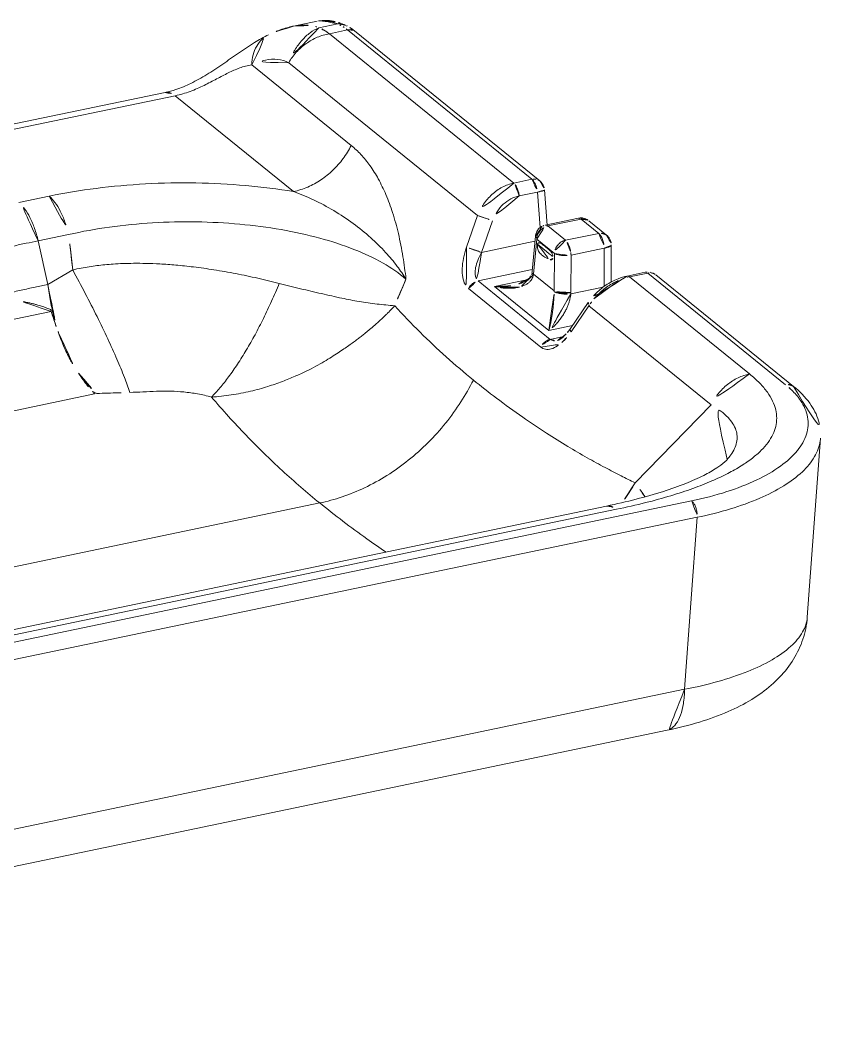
# Model space of a CAD drawing. Extents: x 16296665491 to 16296671741, y -37409618531 to -37409613952.
# Drawn here: x 16296667010.6 to 16296667332.5, y -37409615450.3 to -37409615047.2 of the extents above; entities that cross this region are included whole.
import ezdxf

# ---------------------------------------------------------------- set-up
doc = ezdxf.new("R2010")
doc.units = 0
doc.header["$LTSCALE"] = 10
doc.header["$MEASUREMENT"] = 0
doc.layers.get('0').update_dxf_attribs({"linetype": 'CONTINUOUS'})

msp = doc.modelspace()

# ---------------------------------------------------------------- linework, layer by layer
at = {"color": 7, "linetype": 'Continuous', "lineweight": 0}
for p, q in [((16296667120.49445, -37409615049.631844), (16296667129.93284, -37409615047.665466)), ((16296667219.487471, -37409615111.885277), (16296667144.9606, -37409615051.534607)), ((16296667068.94632, -37409615076.29409), (16296666976.77236, -37409615095.497383)), ((16296667221.32666, -37409615115.394234), (16296667222.398781, -37409615129.580803)), ((16296667235.04357, -37409615126.847076), (16296667221.650551, -37409615129.637337)), ((16296667246.315559, -37409615133.610237), (16296667239.209961, -37409615127.856247)), ((16296667216.390989, -37409615148.133629), (16296667217.691589, -37409615134.071747)), ((16296667248.168909, -37409615137.516327), (16296667248.107849, -37409615152.514557)), ((16296667261.871651, -37409615148.572029), (16296667254.55764, -37409615150.09581)), ((16296667321.458031, -37409615194.459419), (16296667266.03804, -37409615149.581192)), ((16296667238.969641, -37409615160.699333), (16296667231.77037, -37409615171.205261)), ((16296667326.995899, -37409615287.148232), (16296667332.296009, -37409615215.299217)), ((16296666729.38418, -37409615350.226067), (16296667246.32869, -37409615242.527199)), ((16296667270.593639, -37409615332.671883), (16296666706.07543, -37409615450.282143))]:
    msp.add_line(p, q, dxfattribs=at)
at = {"color": 9, "linetype": 'Continuous', "lineweight": 0}
for p, q in [((16296667130.718201, -37409615050.276787), (16296667138.238541, -37409615048.710022)), ((16296667141.63785, -37409615049.399521), (16296667141.60759, -37409615049.384583)), ((16296667110.462561, -37409615053.106659), (16296667110.478649, -37409615053.098877)), ((16296667134.877859, -37409615052.70076), (16296667142.19187, -37409615051.176979)), ((16296667209.00839, -37409615112.730476), (16296667134.877859, -37409615052.70076)), ((16296667142.19187, -37409615051.176979), (16296667216.322399, -37409615111.206703)), ((16296667144.964479, -37409615051.537758), (16296667144.96801, -37409615051.540627)), ((16296667143.67079, -37409615097.59597), (16296667103.66728, -37409615065.201538)), ((16296667118.556089, -37409615064.341972), (16296667194.467939, -37409615125.814171)), ((16296666980.777599, -37409615096.819656), (16296667072.951731, -37409615077.616341)), ((16296667068.94272, -37409615076.294838), (16296667068.94445, -37409615076.294479)), ((16296667072.951731, -37409615077.616341), (16296667120.50861, -37409615116.127136)), ((16296667216.322399, -37409615111.206703), (16296667209.00839, -37409615112.730476)), ((16296667219.487471, -37409615111.885277), (16296667219.487391, -37409615111.885223)), ((16296667022.274111, -37409615117.980713), (16296667010.0534, -37409615120.526733)), ((16296667211.189039, -37409615117.868233), (16296667218.50305, -37409615116.344452)), ((16296667219.58111, -37409615130.609627), (16296667218.50305, -37409615116.344452)), ((16296667190.005501, -37409615138.536331), (16296667194.467939, -37409615125.814171)), ((16296667200.509121, -37409615127.863541), (16296667196.046459, -37409615140.586182)), ((16296667222.651871, -37409615129.967918), (16296667236.04488, -37409615127.17765)), ((16296667229.75746, -37409615135.721909), (16296667222.651871, -37409615129.967918)), ((16296667236.04488, -37409615127.17765), (16296667243.15048, -37409615132.931648)), ((16296667017.86171, -37409615135.948502), (16296667030.079861, -37409615133.403008)), ((16296667243.15048, -37409615132.931648), (16296667229.75746, -37409615135.721909)), ((16296667017.86171, -37409615135.948502), (16296667021.71789, -37409615153.5158)), ((16296667217.50251, -37409615136.116089), (16296667196.046459, -37409615140.586182)), ((16296667218.207069, -37409615135.22303), (16296667216.906469, -37409615149.284912)), ((16296667218.207069, -37409615135.22303), (16296667225.31266, -37409615140.977028)), ((16296667225.25132, -37409615156.042442), (16296667225.31266, -37409615140.977028)), ((16296667232.00918, -37409615141.698189), (16296667231.94784, -37409615156.763603)), ((16296667232.00918, -37409615141.698189), (16296667245.402201, -37409615138.907921)), ((16296667245.33971, -37409615154.254189), (16296667245.402201, -37409615138.907921)), ((16296667021.71789, -37409615153.5158), (16296667031.73115, -37409615147.659187)), ((16296667194.67123, -37409615152.055946), (16296667216.44783, -37409615147.519073)), ((16296667216.390881, -37409615148.134758), (16296667216.3909, -37409615148.134598)), ((16296667225.25132, -37409615156.042442), (16296667216.906469, -37409615149.284912)), ((16296667254.558821, -37409615150.095573), (16296667254.558149, -37409615150.095703)), ((16296667255.55895, -37409615150.426376), (16296667262.872959, -37409615148.902603)), ((16296667262.872959, -37409615148.902603), (16296667318.28479, -37409615193.774223)), ((16296667223.68074, -37409615175.547401), (16296667194.67123, -37409615152.055946)), ((16296667214.277399, -37409615151.643898), (16296667201.291809, -37409615154.349281)), ((16296667209.28475, -37409615153.762413), (16296667209.305901, -37409615153.758003)), ((16296667303.748659, -37409615189.449631), (16296667255.55895, -37409615150.426376)), ((16296667190.81105, -37409615155.144707), (16296667219.81971, -37409615178.63546)), ((16296667201.291809, -37409615154.349281), (16296667223.086821, -37409615171.998543)), ((16296667244.917839, -37409615154.560066), (16296667231.937599, -37409615157.264343)), ((16296667239.215139, -37409615162.049751), (16296667232.015881, -37409615172.555672)), ((16296667238.97051, -37409615160.698059), (16296667238.96965, -37409615160.699318)), ((16296667239.215139, -37409615162.049751), (16296667288.30574, -37409615201.802544)), ((16296667023.080059, -37409615164.296928), (16296666823.751089, -37409615205.820938)), ((16296667223.086821, -37409615171.998543), (16296667232.582411, -37409615170.020248)), ((16296667229.03417, -37409615174.432083), (16296667223.68074, -37409615175.547401)), ((16296667231.76956, -37409615171.206444), (16296667231.769779, -37409615171.206123)), ((16296666823.364189, -37409615242.682663), (16296667040.545879, -37409615197.455971)), ((16296667257.751419, -37409615233.163269), (16296667288.30574, -37409615201.802544)), ((16296667294.814791, -37409615223.799698), (16296667294.833599, -37409615223.778229)), ((16296666625.511921, -37409615346.614403), (16296667130.996201, -37409615241.303123)), ((16296667280.502991, -37409615240.429512), (16296666708.849119, -37409615359.526398)), ((16296667246.32696, -37409615242.527557), (16296667246.32777, -37409615242.52739)), ((16296666711.09263, -37409615366.147163), (16296667282.779011, -37409615247.04351)), ((16296666733.389429, -37409615351.548363), (16296667250.333941, -37409615243.849487)), ((16296667277.678329, -37409615316.189194), (16296667282.779011, -37409615247.04351)), ((16296667326.99618, -37409615287.144562), (16296667326.996981, -37409615287.133568)), ((16296667277.678329, -37409615316.189194), (16296666713.16011, -37409615433.799454)), ((16296667270.59803, -37409615332.670967), (16296667270.593019, -37409615332.672012))]:
    msp.add_line(p, q, dxfattribs=at)
for points, start_tangent, end_tangent in [([(16296667120.52883, -37409615049.624962), (16296667125.335421, -37409615049.210327), (16296667129.25631, -37409615049.812958)], (0.9790252716, 0.2037388463), (0.9654514649, -0.2605829405)), ([(16296667141.60759, -37409615049.38459), (16296667141.57468, -37409615049.3685), (16296667141.04513, -37409615049.132523), (16296667140.549549, -37409615048.94957), (16296667140.09087, -37409615048.812317), (16296667139.66202, -37409615048.718277), (16296667139.27421, -37409615048.659531), (16296667138.924549, -37409615048.63752), (16296667138.591829, -37409615048.652802), (16296667138.241911, -37409615048.711449)], (-0.897506877, 0.4410004601), (-0.9736145091, -0.2281990091)), ([(16296667139.5497, -37409615049.371674), (16296667138.24017, -37409615048.711861)], (-0.8710823795, 0.4911369343), (-0.9142040959, 0.405254082)), ([(16296667134.87714, -37409615052.700172), (16296667132.4487, -37409615053.266151), (16296667130.04731, -37409615054.12484), (16296667127.71736, -37409615055.267807), (16296667125.504459, -37409615056.671387), (16296667123.445049, -37409615058.321899), (16296667121.584459, -37409615060.162193), (16296667119.9424, -37409615062.185371), (16296667118.556089, -37409615064.341972)], (-0.9856609047, -0.1687382024), (-0.4928995247, -0.8700862363)), ([(16296667130.714331, -37409615050.276978), (16296667127.17766, -37409615052.27272), (16296667123.95447, -37409615055.266907), (16296667120.95697, -37409615059.329788), (16296667118.556089, -37409615064.341972)], (-0.931191828, -0.3645295318), (-0.3444280316, -0.9388127242)), ([(16296667129.25631, -37409615049.812958), (16296667130.718201, -37409615050.276787)], (0.9654514649, -0.2605829405), (0.9389511436, -0.3440505048)), ([(16296667134.878071, -37409615052.700897), (16296667133.483089, -37409615051.730812), (16296667132.09375, -37409615050.921562), (16296667130.714199, -37409615050.275436)], (-0.7992880883, 0.6009480442), (-0.9251953708, 0.3794911408)), ([(16296667140.869169, -37409615050.19426), (16296667139.5497, -37409615049.371674)], (-0.8258903739, 0.5638307283), (-0.8710823795, 0.4911369342)), ([(16296667142.193821, -37409615051.17675), (16296667140.869169, -37409615050.19426)], (-0.7806460989, 0.6249733341), (-0.825890374, 0.5638307283)), ([(16296667142.192289, -37409615051.177307), (16296667143.391279, -37409615051.064484), (16296667144.35713, -37409615051.211739), (16296667144.964359, -37409615051.537903)], (0.981737745, 0.1902393231), (0.7791462893, -0.6268421331)), ([(16296667103.66761, -37409615065.201576), (16296667104.271139, -37409615061.193932), (16296667105.67248, -37409615057.721817), (16296667107.795851, -37409615054.966988), (16296667110.462561, -37409615053.106651)], (0.0449283555, 0.9989902116), (0.8999778621, 0.4359356005)), ([(16296667103.66761, -37409615065.201561), (16296667101.216021, -37409615065.705322), (16296667098.836679, -37409615066.458702), (16296667096.515169, -37409615067.396217), (16296667094.225519, -37409615068.462402), (16296667091.92996, -37409615069.625221), (16296667089.581881, -37409615070.85849), (16296667087.127131, -37409615072.141899), (16296667084.531521, -37409615073.445229), (16296667081.78182, -37409615074.713707), (16296667078.90167, -37409615075.878433), (16296667075.93742, -37409615076.865196), (16296667072.951559, -37409615077.616371)], (-0.9899303449, -0.141555333), (-0.9789685438, -0.2040112503)), ([(16296667118.556089, -37409615064.341972), (16296667114.168819, -37409615063.024559), (16296667109.15267, -37409615063.289284), (16296667103.66728, -37409615065.201538)], (-0.8900694856, 0.4558248685), (-0.8999241174, -0.4360465375)), ([(16296667068.946091, -37409615076.30294), (16296667070.569851, -37409615076.341843), (16296667072.951571, -37409615077.616379)], (0.9817308984, 0.1902746516), (0.7771459615, -0.629320391)), ([(16296667143.670919, -37409615097.59584), (16296667140.397551, -37409615102.910896), (16296667136.321079, -37409615107.54052), (16296667131.516729, -37409615111.410912), (16296667126.168779, -37409615114.328453), (16296667120.507561, -37409615116.12645)], (-0.4486707724, -0.8936971176), (-0.9789796235, -0.2039580759)), ([(16296667143.67079, -37409615097.59597), (16296667147.5555, -37409615101.239777), (16296667151.198, -37409615105.725609), (16296667154.55574, -37409615111.080132), (16296667157.5973, -37409615117.352592), (16296667160.29109, -37409615124.61557), (16296667162.609591, -37409615132.999702), (16296667164.457319, -37409615142.335213), (16296667165.67944, -37409615151.297493)], (0.7772204516, -0.6292283923), (0.1048781609, -0.9944850785)), ([(16296667120.50861, -37409615116.127136), (16296667101.265209, -37409615113.711853), (16296667081.23476, -37409615112.677483), (16296667061.00481, -37409615113.053612), (16296667041.155041, -37409615114.838501), (16296667022.274111, -37409615117.980713)], (-0.9866431152, 0.162896787), (-0.9789942116, -0.2038880421)), ([(16296667209.00839, -37409615112.730476), (16296667204.39522, -37409615114.392662), (16296667200.25231, -37409615117.297974), (16296667196.885229, -37409615121.189346), (16296667194.467939, -37409615125.814171)], (-0.9789626743, -0.2040394137), (-0.3601445527, -0.9328965115)), ([(16296667211.189039, -37409615117.868233), (16296667210.885, -37409615116.281273), (16296667210.393339, -37409615114.81617), (16296667209.745131, -37409615113.578667), (16296667209.00839, -37409615112.730476)], (-0.1217526002, 0.9925604789), (-0.7771459615, 0.629320391)), ([(16296667216.322399, -37409615111.206703), (16296667217.044491, -37409615112.032867), (16296667217.69191, -37409615113.255814), (16296667218.19593, -37409615114.745728), (16296667218.50305, -37409615116.344452)], (0.7771459614, -0.6293203911), (0.1217526002, -0.9925604789)), ([(16296667218.033779, -37409615111.197868), (16296667217.47953, -37409615111.121269), (16296667216.90579, -37409615111.124222), (16296667216.32238, -37409615111.206688)], (-0.9777797904, 0.209634638), (-0.9789796235, -0.2039580759)), ([(16296667219.48724, -37409615111.885406), (16296667219.20645, -37409615111.680992), (16296667218.033779, -37409615111.197868)], (-0.7765723854, 0.6300280393), (-0.9777797904, 0.209634638)), ([(16296667022.274099, -37409615117.980713), (16296667024.587061, -37409615120.467216), (16296667026.736111, -37409615123.991753), (16296667028.618839, -37409615128.403976), (16296667030.082411, -37409615133.402473)], (0.7771459615, -0.629320391), (0.2278812226, -0.9736889382)), ([(16296667165.679291, -37409615151.298233), (16296667162.16754, -37409615146.186363), (16296667157.4916, -37409615140.593132), (16296667151.488701, -37409615134.678413), (16296667144.44202, -37409615128.966629), (16296667136.6695, -37409615123.808243), (16296667128.511209, -37409615119.451202), (16296667120.50947, -37409615116.127251)], (-0.5291443551, 0.8485318211), (-0.9413064721, 0.3375531449)), ([(16296667211.189039, -37409615117.868233), (16296667207.826071, -37409615119.085068), (16296667204.787411, -37409615121.24601), (16296667202.285839, -37409615124.233788), (16296667200.509121, -37409615127.863541)], (-0.9789531541, -0.2040850856), (-0.3310348771, -0.9436185194)), ([(16296667218.50305, -37409615116.344452), (16296667220.06908, -37409615116.036522), (16296667221.057831, -37409615115.687477), (16296667221.31473, -37409615115.391891)], (0.9886394995, 0.1503061542), (0.1926912926, 0.9812594284)), ([(16296667017.86171, -37409615135.948502), (16296667016.42033, -37409615131.012482), (16296667014.5501, -37409615126.606079), (16296667012.37846, -37409615123.029587), (16296667010.0534, -37409615120.526733)], (-0.2278812226, 0.9736889382), (-0.7771459615, 0.629320391)), ([(16296667194.467939, -37409615125.814163), (16296667195.649111, -37409615126.175888), (16296667197.151199, -37409615126.671501), (16296667198.84951, -37409615127.260612), (16296667200.50909, -37409615127.863533)], (0.9612141031, -0.2758032778), (0.9370239881, -0.3492650079)), ([(16296667165.679729, -37409615151.295776), (16296667156.464149, -37409615144.914688), (16296667144.78302, -37409615139.386208), (16296667131.000641, -37409615134.860443), (16296667115.538031, -37409615131.448059), (16296667098.861429, -37409615129.247581), (16296667081.45813, -37409615128.323509), (16296667063.84618, -37409615128.70755), (16296667046.545641, -37409615130.412788), (16296667030.0823, -37409615133.402451)], (-0.7603183461, 0.6495506236), (-0.975301379, -0.2208782926)), ([(16296667222.651871, -37409615129.967918), (16296667221.840031, -37409615129.619827), (16296667221.652519, -37409615129.645203)], (-0.7771459615, 0.629320391), (-0.9698581956, -0.2436700235)), ([(16296667222.264481, -37409615130.065826), (16296667222.393419, -37409615130.029411), (16296667222.522579, -37409615129.996773), (16296667222.651871, -37409615129.967918)], (0.9585229047, 0.2850155106), (0.9789796235, 0.203958076)), ([(16296667235.04497, -37409615126.85257), (16296667235.18779, -37409615126.82988), (16296667236.04488, -37409615127.17765)], (0.96935459, 0.2456657869), (0.7771459615, -0.629320391)), ([(16296667236.04488, -37409615127.17765), (16296667237.4711, -37409615127.119118), (16296667238.75025, -37409615127.54351), (16296667239.20952, -37409615127.856796)], (0.9789796235, 0.203958076), (0.7767567791, -0.6298006876)), ([(16296667217.700859, -37409615134.072906), (16296667217.699129, -37409615134.327057), (16296667218.207069, -37409615135.22303)], (-0.1242651549, -0.992249047), (0.7079687044, -0.706243806)), ([(16296667218.207069, -37409615135.22303), (16296667218.56535, -37409615133.565437), (16296667219.443899, -37409615132.030357), (16296667220.73135, -37409615130.812363), (16296667222.264481, -37409615130.065826)], (0.046707419, 0.9989086129), (0.9585229047, 0.2850155105)), ([(16296667243.15048, -37409615132.931648), (16296667243.964821, -37409615133.900398), (16296667244.67094, -37409615135.358109), (16296667245.172819, -37409615137.106537), (16296667245.402201, -37409615138.907921)], (0.7771459615, -0.629320391), (0.0454194852, -0.9989680027)), ([(16296667246.315109, -37409615133.610786), (16296667245.855841, -37409615133.297501), (16296667244.576691, -37409615132.873123), (16296667243.15048, -37409615132.931648)], (-0.7767567791, 0.6298006876), (-0.9789796235, -0.203958076)), ([(16296667017.86183, -37409615135.948997), (16296667012.983061, -37409615136.927338), (16296667007.911831, -37409615138.030853), (16296667002.989929, -37409615139.185158), (16296666998.54908, -37409615140.312462), (16296666994.88858, -37409615141.336792), (16296666992.25515, -37409615142.189102)], (-0.9822155261, -0.1877569182), (-0.9399452191, -0.3413253362)), ([(16296667031.73115, -37409615147.659187), (16296667031.25025, -37409615142.90258), (16296667030.69977, -37409615138.150093), (16296667030.079861, -37409615133.403008)], (-0.0929245339, 0.9956731547), (-0.1356720794, 0.9907537973)), ([(16296667229.75746, -37409615135.721909), (16296667228.102961, -37409615136.391823), (16296667226.68667, -37409615137.616211), (16296667225.71023, -37409615139.220757), (16296667225.31266, -37409615140.977028)], (-0.9789796235, -0.2039580759), (-0.046707419, -0.9989086129)), ([(16296667231.84149, -37409615140.217934), (16296667231.34919, -37409615138.343353), (16296667230.617371, -37409615136.764557), (16296667229.75746, -37409615135.721909)], (-0.1754841086, 0.9844822637), (-0.7771459615, 0.629320391)), ([(16296667245.402201, -37409615138.907921), (16296667246.959061, -37409615138.533188), (16296667247.91852, -37409615138.003693), (16296667248.15803, -37409615137.515282)], (0.988500212, 0.1512194788), (0.0958183952, 0.9953988322)), ([(16296667190.005501, -37409615138.536331), (16296667188.78525, -37409615142.967789), (16296667188.29203, -37409615147.082977), (16296667188.530701, -37409615150.687424), (16296667189.43454, -37409615153.414574), (16296667190.81105, -37409615155.144707)], (-0.3262020627, -0.9453000657), (0.7947653873, -0.606916781)), ([(16296667196.046659, -37409615140.585701), (16296667194.447531, -37409615140.00425), (16296667192.79586, -37409615139.43), (16296667191.236851, -37409615138.914124), (16296667190.005501, -37409615138.536331)], (-0.9369807146, 0.3493810821), (-0.9124364493, 0.4092184332)), ([(16296667196.04649, -37409615140.586182), (16296667194.526739, -37409615143.817596), (16296667193.680031, -37409615146.685768), (16296667193.47504, -37409615149.068871), (16296667193.840599, -37409615150.899918), (16296667194.67149, -37409615152.056351)], (-0.4919880966, -0.8706019256), (0.7820854843, -0.6231711605)), ([(16296667225.31266, -37409615140.977028), (16296667226.497499, -37409615141.458809), (16296667228.19186, -37409615141.768547), (16296667230.12739, -37409615141.852592), (16296667232.00918, -37409615141.698189)], (0.8479492071, -0.5300774869), (0.988500139, 0.1512199563)), ([(16296667232.00918, -37409615141.698189), (16296667231.97588, -37409615141.212646), (16296667231.919781, -37409615140.717522), (16296667231.84149, -37409615140.217934)], (-0.0454194852, 0.9989680027), (-0.1754841086, 0.9844822637)), ([(16296667114.7603, -37409615153.056923), (16296667106.11713, -37409615150.967827), (16296667097.297991, -37409615149.121231), (16296667088.448811, -37409615147.574211), (16296667080.28891, -37409615146.43779), (16296667073.112289, -37409615145.686867), (16296667066.76956, -37409615145.23407), (16296667061.17174, -37409615145.014473), (16296667056.20883, -37409615144.975166), (16296667051.838949, -37409615145.074051), (16296667048.031601, -37409615145.272942), (16296667044.63459, -37409615145.548401), (16296667041.472031, -37409615145.897873), (16296667038.366119, -37409615146.337173), (16296667035.161221, -37409615146.903923), (16296667031.72942, -37409615147.659851)], (-0.9669254577, 0.2550591288), (-0.9668298903, -0.2554211488)), ([(16296667054.72629, -37409615196.854874), (16296667052.524561, -37409615190.799187), (16296667049.51804, -37409615183.543587), (16296667045.80621, -37409615175.324631), (16296667041.507429, -37409615166.407356), (16296667036.765079, -37409615157.086632), (16296667031.72806, -37409615147.657372)], (-0.3125878289, 0.9498888615), (-0.4798357361, 0.8773583455)), ([(16296667216.86549, -37409615149.590714), (16296667216.643749, -37409615150.477386), (16296667216.237129, -37409615151.339363), (16296667215.623131, -37409615152.166748), (16296667214.779499, -37409615152.940239), (16296667213.6915, -37409615153.632568), (16296667212.34971, -37409615154.216103), (16296667211.309191, -37409615154.531548)], (-0.1495942496, -0.9887474705), (-0.9686053784, -0.2486033406)), ([(16296667216.865601, -37409615149.590683), (16296667216.364, -37409615148.719612), (16296667216.369699, -37409615148.434143)], (-0.7056909777, 0.7085197555), (0.15434289, 0.9880173441)), ([(16296667216.401661, -37409615148.408661), (16296667216.40056, -37409615148.135933)], (-0.1361757337, 0.9906846973), (0.1196885293, 0.9928114906)), ([(16296667216.906469, -37409615149.284912), (16296667216.401661, -37409615148.408661)], (-0.7079687044, 0.706243806), (-0.1361757339, 0.9906846973)), ([(16296667216.906469, -37409615149.284912), (16296667216.894011, -37409615149.386673), (16296667216.88035, -37409615149.488602), (16296667216.86549, -37409615149.590714)], (-0.1158183343, -0.993270413), (-0.149600458, -0.9887465312)), ([(16296667255.55895, -37409615150.426376), (16296667254.84573, -37409615150.08551), (16296667254.56065, -37409615150.103943)], (-0.7771459615, 0.629320391), (-0.9769516794, -0.2134605729)), ([(16296667261.873581, -37409615148.580711), (16296667261.94001, -37409615148.568283)], (0.9760601434, 0.2175007965), (0.9886944589, 0.1499442126)), ([(16296667261.94001, -37409615148.568283), (16296667262.15283, -37409615148.560867), (16296667262.872959, -37409615148.902603)], (0.988694459, 0.1499442121), (0.7771459615, -0.629320391)), ([(16296667262.872959, -37409615148.902603), (16296667264.226521, -37409615148.834953)], (0.9789796235, 0.2039580759), (0.9933090172, -0.11548678)), ([(16296667264.226521, -37409615148.834953), (16296667265.4552, -37409615149.202179), (16296667265.761259, -37409615149.380043)], (0.9933090172, -0.1154867799), (0.8369864444, -0.5472236215)), ([(16296667265.761259, -37409615149.380043), (16296667266.0378, -37409615149.581543)], (0.8369864443, -0.5472236216), (0.777354637, -0.6290626109)), ([(16296667021.7183, -37409615153.51767), (16296667016.57513, -37409615154.551468), (16296667011.020929, -37409615155.769386), (16296667005.70672, -37409615157.034409), (16296667001.226061, -37409615158.199257)], (-0.9822153195, -0.1877579989), (-0.9645287822, -0.2639777042)), ([(16296667021.71747, -37409615153.513687), (16296667022.81601, -37409615160.37326), (16296667024.2108, -37409615166.663498), (16296667025.8468, -37409615172.330971)], (0.1316591766, -0.9912950425), (0.3123645649, -0.9499623038)), ([(16296667087.497419, -37409615198.7444), (16296667089.180771, -37409615196.978569), (16296667090.895929, -37409615195.025528), (16296667094.39537, -37409615190.592796), (16296667097.94581, -37409615185.513634), (16296667101.49778, -37409615179.854897), (16296667105.002291, -37409615173.688103), (16296667108.412029, -37409615167.103142), (16296667111.68014, -37409615160.194527), (16296667114.7598, -37409615153.056717)], (0.7059088963, 0.7083026402), (0.3806671688, 0.9247121209)), ([(16296667114.76029, -37409615153.056923), (16296667123.277491, -37409615155.180618), (16296667131.719379, -37409615157.168907), (16296667139.95797, -37409615159.001968), (16296667146.856689, -37409615160.312607), (16296667154.044371, -37409615161.32708), (16296667161.17222, -37409615162.046379)], (0.9683137617, -0.2497367791), (0.9963045092, -0.0858913554)), ([(16296667165.67944, -37409615151.297493), (16296667164.126659, -37409615154.920929), (16296667162.641729, -37409615158.460114), (16296667161.17218, -37409615162.046356)], (-0.3964373196, -0.9180617907), (-0.3770484518, -0.9261935354)), ([(16296667190.81106, -37409615155.144722), (16296667191.791031, -37409615153.736137), (16296667193.12648, -37409615152.660469), (16296667194.67168, -37409615152.05632)], (0.448679749, 0.8936926109), (0.9789835327, 0.2039393112)), ([(16296667201.29183, -37409615154.349274), (16296667204.57016, -37409615154.348709), (16296667207.437241, -37409615154.082298), (16296667209.28475, -37409615153.762444)], (0.9989105562, -0.0466658399), (0.9790049274, 0.2038365819)), ([(16296667241.22156, -37409615159.311867), (16296667242.37215, -37409615158.022827), (16296667246.31418, -37409615154.593018), (16296667250.80409, -37409615151.994003), (16296667252.375059, -37409615151.348129)], (0.6418316598, 0.7668455649), (0.9376825266, 0.3474931357)), ([(16296667252.375059, -37409615151.348129), (16296667254.68961, -37409615150.626862)], (0.9376825266, 0.3474931357), (0.969504733, 0.2450725867)), ([(16296667254.68961, -37409615150.626862), (16296667255.55895, -37409615150.426376)], (0.969504733, 0.2450725866), (0.9789708487, 0.2040001898)), ([(16296667211.309191, -37409615154.531548), (16296667210.743151, -37409615154.664124), (16296667208.85804, -37409615154.946587), (16296667206.67267, -37409615155.026367), (16296667204.159901, -37409615154.851921), (16296667201.2918, -37409615154.349274)], (-0.9686053784, -0.2486033406), (-0.974742598, 0.2233312957)), ([(16296667223.086809, -37409615171.998528), (16296667223.490379, -37409615170.504997), (16296667223.84264, -37409615168.930397), (16296667224.148581, -37409615167.328423), (16296667224.411551, -37409615165.732399), (16296667224.63484, -37409615164.166328), (16296667224.82061, -37409615162.647507), (16296667224.97105, -37409615161.193443), (16296667225.086729, -37409615159.828011), (16296667225.1695, -37409615158.569992), (16296667225.223261, -37409615157.4235), (16296667225.25135, -37409615156.381432)], (0.2874655109, 0.9577909897), (0.0160809994, 0.9998706924)), ([(16296667231.937639, -37409615157.263786), (16296667231.816219, -37409615158.278023), (16296667231.587601, -37409615159.399963), (16296667231.23958, -37409615160.626541), (16296667230.76038, -37409615161.947617), (16296667230.1418, -37409615163.340538), (16296667229.37933, -37409615164.786247), (16296667228.465521, -37409615166.264397), (16296667227.39299, -37409615167.755219), (16296667226.14933, -37409615169.234222), (16296667224.719801, -37409615170.666969), (16296667223.0868, -37409615171.998543)], (-0.0758835527, -0.9971166865), (-0.8115748591, -0.5842484472)), ([(16296667225.25135, -37409615156.381432), (16296667225.25255, -37409615156.26828), (16296667225.252541, -37409615156.155273), (16296667225.25132, -37409615156.042442)], (0.0159994857, 0.999872), (-0.016219899, 0.9998684488)), ([(16296667225.25135, -37409615156.3815), (16296667226.4547, -37409615156.879082), (16296667228.14069, -37409615157.219627), (16296667230.06122, -37409615157.355019), (16296667231.93762, -37409615157.263847)], (0.8494988507, -0.5275904687), (0.993328579, 0.115318403)), ([(16296667231.94784, -37409615156.763603), (16296667230.09161, -37409615156.917519), (16296667228.202959, -37409615156.841629), (16296667226.480721, -37409615156.536377), (16296667225.25132, -37409615156.042442)], (-0.988500139, -0.1512199563), (-0.8479492071, 0.5300774869)), ([(16296667231.937599, -37409615157.264343), (16296667231.94285, -37409615157.096947), (16296667231.94626, -37409615156.930168), (16296667231.94784, -37409615156.763603)], (0.0366657823, 0.9993275841), (0.0040714029, 0.9999917118)), ([(16296667161.171221, -37409615162.04805), (16296667161.053089, -37409615162.175056), (16296667160.939529, -37409615162.295357), (16296667160.818581, -37409615162.423103), (16296667160.68207, -37409615162.566818), (16296667160.532591, -37409615162.72364), (16296667160.36919, -37409615162.894386), (16296667160.191071, -37409615163.079727), (16296667159.997379, -37409615163.280357), (16296667159.78681, -37409615163.497368), (16296667159.557911, -37409615163.731979), (16296667159.309111, -37409615163.985481), (16296667159.03858, -37409615164.259354), (16296667158.744341, -37409615164.555153), (16296667158.424101, -37409615164.874657), (16296667158.07522, -37409615165.219887), (16296667157.69486, -37409615165.592941), (16296667157.27977, -37409615165.996132), (16296667156.82634, -37409615166.431976), (16296667156.330469, -37409615166.903236), (16296667155.78759, -37409615167.412842), (16296667155.19249, -37409615167.964043), (16296667154.53933, -37409615168.560303), (16296667153.821301, -37409615169.205528), (16296667153.03075, -37409615169.903839), (16296667152.15918, -37409615170.659477), (16296667151.19673, -37409615171.477089), (16296667150.13205, -37409615172.361671), (16296667148.952049, -37409615173.318497), (16296667147.641649, -37409615174.353058), (16296667146.18313, -37409615175.471222), (16296667144.55533, -37409615176.680359), (16296667142.732401, -37409615177.989967), (16296667140.68218, -37409615179.410393), (16296667138.3692, -37409615180.951439), (16296667135.753139, -37409615182.627342), (16296667132.799509, -37409615184.439056), (16296667129.433189, -37409615186.364861), (16296667125.572849, -37409615188.343536), (16296667121.125731, -37409615190.352859), (16296667116.01256, -37409615192.4254), (16296667110.12137, -37409615194.488342), (16296667103.239361, -37409615196.381126), (16296667095.465151, -37409615197.869919), (16296667087.497869, -37409615198.744743)], (-0.6783976471, -0.7346949248), (-0.9976896691, -0.0679361775)), ([(16296667161.17218, -37409615162.046356), (16296667171.347879, -37409615172.651878), (16296667181.88208, -37409615182.602592), (16296667192.76466, -37409615191.888939)], (0.6749395355, -0.7378730401), (0.7770927324, -0.6293861177)), ([(16296667238.98181, -37409615160.706467), (16296667238.868839, -37409615161.14994), (16296667239.215151, -37409615162.049744)], (-0.5072591769, -0.8617935527), (0.5196803286, -0.854360788)), ([(16296667239.215151, -37409615162.049744), (16296667239.75522, -37409615161.235703)], (0.5366566679, 0.8438006997), (0.5686984252, 0.8225461088)), ([(16296667239.75522, -37409615161.235703), (16296667241.22156, -37409615159.311867)], (0.5686984253, 0.8225461088), (0.6418316599, 0.7668455649)), ([(16296667228.34337, -37409615176.802048), (16296667229.24926, -37409615175.934143), (16296667232.015881, -37409615172.555672)], (0.7456998282, 0.666282047), (0.5796471287, 0.8148676004)), ([(16296667232.015881, -37409615172.555679), (16296667231.672119, -37409615171.682571), (16296667231.778151, -37409615171.211411)], (-0.6101583652, 0.7922794768), (0.5003827505, 0.8658043099)), ([(16296667219.81971, -37409615178.63546), (16296667221.7258, -37409615179.507057), (16296667224.004869, -37409615179.371567), (16296667226.566811, -37409615178.172569), (16296667228.34337, -37409615176.802048)], (0.7809866966, -0.6245476601), (0.7456998282, 0.666282047)), ([(16296667223.68033, -37409615175.547073), (16296667222.1527, -37409615176.140953), (16296667220.813959, -37409615177.211563), (16296667219.81971, -37409615178.63546)], (-0.9789835327, -0.2039393112), (-0.4486797491, -0.8936926109)), ([(16296667223.680149, -37409615175.547096), (16296667224.99472, -37409615176.104141), (16296667226.50882, -37409615176.03688)], (0.776497386, -0.6301204722), (0.9782932942, 0.2072250721)), ([(16296667034.082319, -37409615189.109703), (16296667036.34767, -37409615192.079369), (16296667038.771179, -37409615194.79277), (16296667041.39109, -37409615197.282127)], (0.5767585148, -0.816914693), (0.7535186026, -0.6574265857)), ([(16296667303.748659, -37409615189.449631), (16296667307.83959, -37409615193.15918), (16296667310.921709, -37409615196.804802), (16296667313.050119, -37409615200.369743), (16296667314.28631, -37409615203.840881), (16296667314.684, -37409615207.222572), (16296667314.292391, -37409615210.530884), (16296667313.125481, -37409615213.778992), (16296667311.18803, -37409615216.975883), (16296667308.4611, -37409615220.132736), (16296667304.899441, -37409615223.26091), (16296667300.45327, -37409615226.362053), (16296667295.05855, -37409615229.427116), (16296667288.625401, -37409615232.456284), (16296667281.03706, -37409615235.44297), (16296667272.184719, -37409615238.362267), (16296667262.008011, -37409615241.172173), (16296667250.333941, -37409615243.849487)], (0.777128755, -0.6293416386), (-0.9789814454, -0.2039493308)), ([(16296667303.748659, -37409615189.449631), (16296667299.15707, -37409615191.020126), (16296667294.892719, -37409615193.700943), (16296667291.174931, -37409615197.376923), (16296667288.30653, -37409615201.803162)], (-0.9789796235, -0.2039580759), (-0.448679749, -0.8936926109)), ([(16296667192.76511, -37409615191.888107), (16296667187.75507, -37409615200.672028), (16296667181.66, -37409615209.138077), (16296667174.559071, -37409615217.039543), (16296667166.615009, -37409615224.142509), (16296667158.0222, -37409615230.236267), (16296667149.022249, -37409615235.183617), (16296667139.971519, -37409615238.852707), (16296667130.99609, -37409615241.303062)], (-0.4486727837, -0.8936961078), (-0.9789711766, -0.2039986164)), ([(16296667192.7644, -37409615191.889259), (16296667202.062811, -37409615199.160744), (16296667212.589951, -37409615206.794823), (16296667222.105709, -37409615213.179909), (16296667230.72094, -37409615218.560822), (16296667238.56016, -37409615223.141907), (16296667245.67642, -37409615227.050903), (16296667252.12586, -37409615230.395523), (16296667257.750099, -37409615233.166153)], (0.7771471568, -0.6293189149), (0.9079271734, -0.4191279611)), ([(16296667321.454889, -37409615194.457657), (16296667321.0609, -37409615194.182953), (16296667319.771429, -37409615193.729729), (16296667318.29295, -37409615193.780823)], (-0.7772187459, 0.6292304991), (-0.9789796235, -0.203958076)), ([(16296667320.418989, -37409615195.632408), (16296667318.28479, -37409615193.774223)], (-0.7276928036, 0.6859031882), (-0.7775750516, 0.6287901392)), ([(16296667041.398161, -37409615197.284561), (16296667040.80562, -37409615197.01458), (16296667040.21726, -37409615196.744507), (16296667039.62582, -37409615196.471169)], (-0.9116134096, 0.4110486485), (-0.9079358851, 0.4191090891)), ([(16296667041.39118, -37409615197.282143), (16296667040.88221, -37409615197.102417), (16296667040.373819, -37409615196.918793), (16296667039.86375, -37409615196.732338)], (-0.9447537576, 0.3277809291), (-0.9388527713, 0.3443188549)), ([(16296667040.54586, -37409615197.455994), (16296667040.37542, -37409615197.274483), (16296667039.87097, -37409615196.725807)], (-0.6864632705, 0.7271644782), (-0.6710855407, 0.7413799276)), ([(16296667041.39118, -37409615197.282143), (16296667045.855579, -37409615197.136597), (16296667050.299021, -37409615196.994583), (16296667054.71987, -37409615196.856033)], (0.9994691327, 0.0325799431), (0.9995035926, 0.0315050544)), ([(16296667087.497869, -37409615198.74485), (16296667081.950689, -37409615197.449387), (16296667076.405109, -37409615196.685783), (16296667071.119181, -37409615196.372253), (16296667065.453779, -37409615196.397438), (16296667059.959209, -37409615196.632629), (16296667054.71987, -37409615196.856033)], (-0.9607388832, 0.2774541373), (-0.9995108152, -0.0312750748)), ([(16296667280.502991, -37409615240.429512), (16296667294.617451, -37409615236.743698), (16296667306.68482, -37409615232.021683), (16296667316.27169, -37409615226.442596), (16296667323.021391, -37409615220.219566), (16296667326.680571, -37409615213.588753), (16296667327.10821, -37409615206.801102), (16296667324.28039, -37409615200.11364), (16296667320.64056, -37409615195.843208)], (0.9790344645, 0.2036946668), (-0.721266015, 0.6926581664)), ([(16296667320.64056, -37409615195.843208), (16296667320.418989, -37409615195.632408)], (-0.7212660151, 0.6926581664), (-0.7276928036, 0.6859031882)), ([(16296667294.83375, -37409615223.778351), (16296667296.243561, -37409615221.997414), (16296667297.733049, -37409615219.453133), (16296667298.576719, -37409615216.947861), (16296667298.77548, -37409615214.462807), (16296667298.30426, -37409615211.978813), (16296667297.11154, -37409615209.479889), (16296667295.116699, -37409615206.951508), (16296667292.2178, -37409615204.39016), (16296667288.30582, -37409615201.802834)], (0.6587774917, 0.7523378339), (-0.8640980438, 0.5033235249)), ([(16296667257.751419, -37409615233.163269), (16296667253.76965, -37409615239.454643), (16296667252.54859, -37409615241.155121)], (-0.4949472531, -0.8689230211), (-0.5932746336, -0.8050001299)), ([(16296667261.767639, -37409615238.82798), (16296667260.552349, -37409615237.082932), (16296667257.751341, -37409615233.162971)], (-0.567985287, 0.8230387073), (-0.5875196558, 0.8092098949)), ([(16296667157.66161, -37409615261.009407), (16296667149.922159, -37409615255.665443), (16296667130.996019, -37409615241.303146)], (-0.8301734156, 0.5575052466), (-0.7771479788, 0.6293178998)), ([(16296667246.32814, -37409615242.529282), (16296667248.118731, -37409615242.62001), (16296667250.333941, -37409615243.849487)], (0.9808110491, 0.1949607292), (0.7771459615, -0.629320391)), ([(16296667280.519239, -37409615240.426117), (16296667281.233391, -37409615241.240448), (16296667281.85553, -37409615242.397942), (16296667282.36009, -37409615243.843323), (16296667282.685619, -37409615245.452003), (16296667282.779011, -37409615247.04351)], (0.7771459615, -0.629320391), (-0.0221674099, -0.9997542728)), ([(16296667277.678329, -37409615316.189194), (16296667291.04463, -37409615313.062378), (16296667303.03487, -37409615309.021744), (16296667312.808849, -37409615304.316483), (16296667320.348499, -37409615298.911377), (16296667325.09495, -37409615293.150864), (16296667326.985371, -37409615287.281242), (16296667326.99593, -37409615287.144547)], (0.9821351178, 0.1881770718), (0.0712910638, 0.997455555)), ([(16296667277.678329, -37409615316.189194), (16296667277.17701, -37409615321.953583), (16296667276.00948, -37409615326.619347), (16296667274.206499, -37409615330.126419), (16296667271.828541, -37409615332.236076), (16296667270.595169, -37409615332.657082)], (-0.0221674099, -0.9997542728), (-0.9793731116, -0.2020601602))]:
    msp.add_spline(points, degree=3, dxfattribs=dict(at, start_tangent=start_tangent, end_tangent=end_tangent))
at = {"color": 7, "linetype": 'Continuous', "lineweight": 0}
for points, start_tangent, end_tangent in [([(16296667130.79705, -37409615047.518227), (16296667129.934099, -37409615047.665283)], (-0.9912101568, -0.132296731), (-0.9790557702, -0.2035922367)), ([(16296667137.231331, -37409615047.794296), (16296667131.19356, -37409615047.458214), (16296667129.918381, -37409615047.674049)], (-0.9737541297, 0.2276024931), (-0.9784780602, -0.2063508801)), ([(16296667138.238541, -37409615048.710022), (16296667135.30995, -37409615047.738808), (16296667132.43174, -37409615047.410744), (16296667130.79705, -37409615047.518227)], (-0.9160456247, 0.4010740748), (-0.9912101568, -0.132296731)), ([(16296667139.337641, -37409615048.418457), (16296667137.231331, -37409615047.794296)], (-0.9412875705, 0.3376058496), (-0.9737541297, 0.2276024931)), ([(16296667141.607389, -37409615049.384987), (16296667139.337641, -37409615048.418457)], (-0.8968076952, 0.4424205668), (-0.9412875705, 0.3376058496)), ([(16296667142.041189, -37409615049.607384), (16296667141.637369, -37409615049.400482)], (-0.8841149205, 0.4672695232), (-0.8957321122, 0.4445941781)), ([(16296667110.478821, -37409615053.099243), (16296667104.765209, -37409615056.252663), (16296667098.33165, -37409615060.494926), (16296667092.03557, -37409615064.887848), (16296667085.61738, -37409615069.102257), (16296667079.227791, -37409615072.642509), (16296667073.210831, -37409615075.13044), (16296667068.94533, -37409615076.293839)], (-0.9000152622, -0.4358583804), (-0.9789685019, -0.2040114513)), ([(16296667120.519381, -37409615049.627197), (16296667119.711229, -37409615049.804558), (16296667114.529051, -37409615051.365219), (16296667110.46294, -37409615053.106117)], (-0.9789547895, -0.2040772404), (-0.8999217071, -0.436051512)), ([(16296667144.965269, -37409615051.538406), (16296667143.335039, -37409615050.361954), (16296667142.041189, -37409615049.607384)], (-0.7771369026, 0.6293315777), (-0.8841149205, 0.4672695233)), ([(16296667219.48737, -37409615111.885208), (16296667220.30698, -37409615112.726349), (16296667220.857229, -37409615113.625671), (16296667221.18029, -37409615114.514023), (16296667221.32666, -37409615115.394234)], (0.777163571, -0.6292986444), (0.0753580861, -0.9971565368)), ([(16296667217.691589, -37409615134.071747), (16296667218.091379, -37409615132.523979), (16296667218.975121, -37409615131.163963), (16296667220.20763, -37409615130.180801), (16296667220.66678, -37409615129.951469)], (0.0920984473, 0.9957499064), (0.9163240134, 0.4004376386)), ([(16296667220.66678, -37409615129.951469), (16296667221.650551, -37409615129.637337)], (0.9163240134, 0.4004376386), (0.9789796235, 0.2039580759)), ([(16296667235.0432, -37409615126.84716), (16296667236.47624, -37409615126.759064), (16296667236.966351, -37409615126.824097)], (0.9789822272, 0.2039455783), (0.9835643223, -0.1805580899)), ([(16296667236.966351, -37409615126.824097), (16296667237.92012, -37409615127.09951), (16296667238.37528, -37409615127.308853)], (0.9835643223, -0.1805580899), (0.886529027, -0.4626729777)), ([(16296667238.37528, -37409615127.308853), (16296667239.209961, -37409615127.856247)], (0.886529027, -0.4626729777), (0.7771459615, -0.629320391)), ([(16296667246.315559, -37409615133.610237), (16296667247.210461, -37409615134.552116), (16296667247.776609, -37409615135.554443), (16296667248.07638, -37409615136.538292), (16296667248.168909, -37409615137.516327)], (0.7771459614, -0.6293203911), (-0.0040716885, -0.9999917106)), ([(16296667218.58386, -37409615137.298401), (16296667218.55291, -37409615138.879837), (16296667219.21015, -37409615140.45813), (16296667220.55662, -37409615141.861542), (16296667222.6157, -37409615143.04895), (16296667223.667391, -37409615143.461113)], (-0.2223312236, -0.9749711929), (0.9441591283, -0.3294898183)), ([(16296667218.583401, -37409615137.300217), (16296667218.636669, -37409615137.132004), (16296667218.884399, -37409615136.807861), (16296667219.23078, -37409615136.721809), (16296667219.63969, -37409615136.820648), (16296667220.09708, -37409615137.064308), (16296667220.600861, -37409615137.420593), (16296667221.154011, -37409615137.86013), (16296667221.765381, -37409615138.357689), (16296667222.393419, -37409615138.863663), (16296667222.95846, -37409615139.333), (16296667223.452379, -37409615139.792267), (16296667223.8859, -37409615140.278908), (16296667224.258129, -37409615140.817917), (16296667224.55644, -37409615141.425827), (16296667224.74505, -37409615142.091454), (16296667224.77949, -37409615142.710953)], (0.2275522562, 0.9737658706), (-0.0899597126, -0.9959454052)), ([(16296667223.66729, -37409615143.461952), (16296667224.00631, -37409615143.536697), (16296667224.366211, -37409615143.471962), (16296667224.640829, -37409615143.206413), (16296667224.77949, -37409615142.710953)], (0.941303321, -0.337561932), (0.0899597125, 0.9959454052)), ([(16296667215.769501, -37409615150.059723), (16296667215.42857, -37409615150.543312), (16296667214.993139, -37409615151.031181)], (-0.5266491083, -0.8500827705), (-0.7059725063, -0.7082392395)), ([(16296667216.214371, -37409615149.096413), (16296667215.769501, -37409615150.059723)], (-0.2953274125, -0.955396106), (-0.5266491083, -0.8500827705)), ([(16296667216.35807, -37409615148.422127), (16296667216.214371, -37409615149.096413)], (-0.1229772183, -0.992409494), (-0.2953274124, -0.9553961061)), ([(16296667216.390989, -37409615148.133629), (16296667216.389931, -37409615148.145073), (16296667216.358219, -37409615148.43235)], (-0.0920981305, -0.9957499357), (-0.1257618388, -0.9920604618)), ([(16296667254.55862, -37409615150.095863), (16296667250.958019, -37409615151.17157), (16296667245.991791, -37409615153.781372), (16296667241.61323, -37409615157.457916), (16296667238.969549, -37409615160.699791)], (-0.9789725904, -0.2039918314), (-0.5652502257, -0.8249195005)), ([(16296667261.871651, -37409615148.572029), (16296667263.77503, -37409615148.545624)], (0.9789796235, 0.2039580759), (0.9844229261, -0.1758166733)), ([(16296667263.77503, -37409615148.545624), (16296667264.984171, -37409615148.925659)], (0.9844229261, -0.1758166733), (0.9081736358, -0.418593654)), ([(16296667264.984171, -37409615148.925659), (16296667265.54891, -37409615149.231613), (16296667266.05085, -37409615149.592506)], (0.9081736358, -0.4185936541), (0.7745064186, -0.6325660499)), ([(16296667214.993139, -37409615151.031181), (16296667213.84617, -37409615151.961998), (16296667211.518181, -37409615153.127708), (16296667209.28495, -37409615153.762573)], (-0.7059725064, -0.7082392394), (-0.9791000306, -0.2033792763)), ([(16296667023.080059, -37409615164.296928), (16296667022.85013, -37409615163.566139), (16296667022.122589, -37409615163.249382), (16296667021.392891, -37409615162.966461), (16296667020.59338, -37409615162.677567), (16296667019.71217, -37409615162.377541), (16296667018.740021, -37409615162.065224), (16296667017.667681, -37409615161.741402), (16296667016.48283, -37409615161.408661), (16296667015.17017, -37409615161.073349), (16296667013.71007, -37409615160.744919), (16296667012.080521, -37409615160.439049), (16296667010.262409, -37409615160.183403)], (0.0280435822, 0.9996067014), (-0.9940799873, 0.1086507193)), ([(16296667023.06529, -37409615164.307823), (16296667023.951071, -37409615167.077423), (16296667024.87401, -37409615169.754608), (16296667025.85763, -37409615172.411636)], (0.2942470467, -0.9557293945), (0.3585660182, -0.933504371)), ([(16296667025.8468, -37409615172.330971), (16296667025.928499, -37409615172.53083), (16296667025.99597, -37409615172.732803), (16296667026.063829, -37409615172.934181)], (0.3098321456, -0.9507912713), (0.3187295949, -0.9478456865)), ([(16296667026.063829, -37409615172.934181), (16296667028.354971, -37409615178.865059), (16296667031.039089, -37409615184.278603), (16296667034.082319, -37409615189.109703)], (0.3187295949, -0.9478456864), (0.6107680225, -0.7918095874)), ([(16296667230.126909, -37409615173.320236), (16296667229.012991, -37409615174.452492), (16296667227.58037, -37409615175.553383), (16296667226.63456, -37409615176.002998), (16296667226.50812, -37409615176.035347)], (-0.6646750778, -0.7471325458), (-0.9754671852, -0.2201448856)), ([(16296667231.768909, -37409615171.208862), (16296667230.719561, -37409615172.62011), (16296667230.126909, -37409615173.320236)], (-0.5650924953, -0.8250275582), (-0.6646750778, -0.7471325458)), ([(16296667034.17873, -37409615189.238243), (16296667035.883989, -37409615191.759308), (16296667037.71365, -37409615194.199409), (16296667039.61628, -37409615196.466743)], (0.5418273977, -0.8404897805), (0.6645903753, -0.7472078915)), ([(16296667321.45413, -37409615194.458588), (16296667327.99885, -37409615201.244186), (16296667331.530109, -37409615208.298042), (16296667332.299129, -37409615215.251183)], (0.7775601539, -0.6288085615), (-0.0715392722, -0.9974377838)), ([(16296667039.62582, -37409615196.471169), (16296667039.704479, -37409615196.559143), (16296667039.78405, -37409615196.646507), (16296667039.86376, -37409615196.732338)], (0.6632672346, -0.7483826397), (0.6842066087, -0.7292882261)), ([(16296667130.996201, -37409615241.303123), (16296667115.92363, -37409615228.281776), (16296667101.41666, -37409615214.088707), (16296667087.497869, -37409615198.74485)], (-0.7771131952, 0.6293608518), (-0.6501789296, 0.759781126)), ([(16296667332.293449, -37409615215.287971), (16296667332.18549, -37409615216.318497), (16296667329.915131, -37409615222.660896), (16296667324.98885, -37409615228.744118), (16296667317.55537, -37409615234.384567), (16296667307.8384, -37409615239.412033), (16296667296.129511, -37409615243.67469), (16296667282.779011, -37409615247.04351)], (-0.0696480826, -0.9975716238), (-0.9795624405, -0.2011403122)), ([(16296667294.81609, -37409615223.803749), (16296667293.8309, -37409615224.781258), (16296667290.62368, -37409615227.210777), (16296667285.37141, -37409615230.212593), (16296667278.161381, -37409615233.432861), (16296667269.140619, -37409615236.645859), (16296667258.16983, -37409615239.787209), (16296667246.328569, -37409615242.527168)], (-0.6547551953, -0.7558410112), (-0.9789789569, -0.2039612755)), ([(16296667270.593281, -37409615332.671982), (16296667283.63854, -37409615329.348373), (16296667295.17461, -37409615325.1213), (16296667304.638651, -37409615320.246597), (16296667312.50647, -37409615314.542488), (16296667318.89344, -37409615307.822853), (16296667323.583599, -37409615300.150719), (16296667326.342699, -37409615291.835777), (16296667326.99568, -37409615287.135147)], (0.9789950548, 0.203883993), (0.0733079892, 0.9973093496))]:
    msp.add_spline(points, degree=3, dxfattribs=dict(at, start_tangent=start_tangent, end_tangent=end_tangent))

doc.saveas('drawing.dxf')
